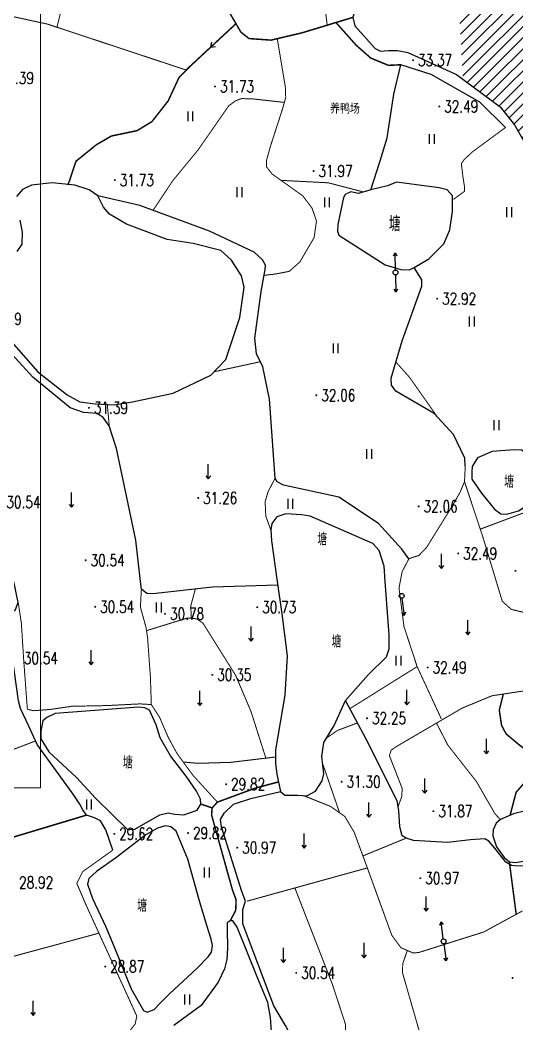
# Model space of a CAD drawing. Header units: millimetres. Extents: x -53295381 to 181933601, y -165 to 204541444.
# Drawn here: x 51604635 to 51705757, y 20910792 to 21114830 of the extents above; entities that cross this region are included whole.
import ezdxf
from ezdxf.enums import TextEntityAlignment as Align

# ---------------------------------------------------------------- set-up
doc = ezdxf.new("R2010")
doc.units = ezdxf.units.MM
doc.header["$LTSCALE"] = 1000
for name, color, linetype in [('PP-COM', 7, 'Continuous'), ('地形', 253, 'Continuous'), ('标注', 3, 'Continuous')]:
    doc.layers.add(name, color=color, linetype=linetype)
doc.layers.add('PUB_TITLE', color=7, linetype='Continuous', lineweight=20)
doc.styles.add('C', font='c.shx', dxfattribs={"width": 0.75, "height": 3, "bigfont": 'hzk.shx'})
doc.styles.add('HZ', font='rs.shx', dxfattribs={"width": 0.8, "bigfont": 'hztxt.shx'})
doc.styles.add('Style-方正细等线简体', font='txt.shx', dxfattribs={"bigfont": 'hztxt.shx'})
doc.styles.add('宋体', font='')
doc.styles.get('宋体').set_extended_font_data('宋体')
doc.linetypes.add('10421', pattern='A,2,[150,AAA.SHX,S=1,R=0,X=0,Y=1],1e-11', length=2)
doc.dimstyles.new('1', dxfattribs={"dimtxt": 1.5, "dimasz": 2, "dimexe": 1, "dimexo": 0.2, "dimgap": 0.5, "dimtad": 1, "dimdec": 1, "dimzin": 0, "dimdsep": 46, "dimtxsty": '宋体', "dimcen": 0.2, "dimclrd": 3, "dimclre": 3, "dimclrt": 3, "dimadec": 0, "dimazin": 0, "dimtfac": 1, "dimtdec": 1, "dimtofl": 0, "dimtmove": 2, "dimatfit": 3, "dimfxl": 0, "dimtolj": 1, "dimtzin": 0, "dimarcsym": 0})

# ---------------------------------------------------------------- blocks, each defined once
blk = doc.blocks.new('gc170')
at = {"linetype": 'Continuous'}
blk.add_circle((0, 0), 0.5, dxfattribs=at)
blk = doc.blocks.new('gc200')
at = {"const_width": 0.2}
blk.add_lwpolyline([(-0.1, 0, 1), (0.1, 0, 1)], format="xyb", close=True, dxfattribs=at)
blk = doc.blocks.new('gc013b')
at = {"linetype": 'Continuous'}
blk.add_line((0.5, 0), (4, 0), dxfattribs=at)
at = {"linetype": 'Continuous', "flags": 128}
blk.add_lwpolyline([(3.39, 0.35), (4, 0), (3.39, -0.35)], dxfattribs=at)
blk = doc.blocks.new('gc120')
for p, q in [((0, 0), (0, 3)), ((-0.5, 0.6), (0, 0)), ((0, 0), (0.5, 0.6))]:
    blk.add_line(p, q)
blk = doc.blocks.new('gc121')
for p, q in [((-0.5, -1), (-0.5, 1)), ((0.5, -1), (0.5, 1))]:
    blk.add_line(p, q)
blk = doc.blocks.new('gc086')
for p, q in [((0, 0), (7, 0)), ((7, 0), (6.18, 0.57)), ((7, 0), (6.18, -0.57))]:
    blk.add_line(p, q)
blk = doc.blocks.new('*D53')
at = {"color": 3, "lineweight": -2}
for start, end in [(39.44823, 48.89645), (341.10355, 350.55177)]:
    blk.add_arc((1344.22, 1910.56), 17, start, end, dxfattribs=at)
at = {"color": 3}
for points in [[(1357.73, 1921.63), (1356.96, 1921.1), (1358.94, 1919.06)], [(1360.52, 1907.81), (1361.45, 1907.74), (1361.22, 1910.56)]]:
    blk.add_solid(points, dxfattribs=at)
at = {"layer": 'Defpoints', "color": 0}
for p in [(1395.66, 1940.26), (1360.96, 1913.52), (1344.22, 1910.56), (1344.22, 1910.56), (1403.61, 1910.56)]:
    blk.add_point(p, dxfattribs=at)
at = {"color": 3, "insert": (1362.57, 1915.48), "char_height": 3, "attachment_point": 5, "rotation": 285, "style": 'HZ'}
blk.add_mtext('\\A1;α/3', dxfattribs=at)
blk = doc.blocks.new('*D54')
at = {"color": 3, "lineweight": -2}
blk.add_arc((1344.22, 1910.56), 28.56, 5.61939, 84.38061, dxfattribs=at)
at = {"color": 3}
for points in [[(1346.99, 1938.52), (1347.04, 1939.45), (1344.22, 1939.12)], [(1373.11, 1913.38), (1372.18, 1913.34), (1372.78, 1910.56)]]:
    blk.add_solid(points, dxfattribs=at)
at = {"layer": 'Defpoints', "color": 0}
for p in [(1344.22, 1969.96), (1368.95, 1924.84), (1344.22, 1910.56), (1344.22, 1910.56), (1403.61, 1910.56)]:
    blk.add_point(p, dxfattribs=at)
at = {"color": 3, "insert": (1365.83, 1932.17), "char_height": 3, "attachment_point": 5, "rotation": 315, "style": 'HZ'}
blk.add_mtext('\\A1;α', dxfattribs=at)
blk = doc.blocks.new('*D55')
at = {"color": 3, "lineweight": -2}
for start, end in [(69.4333, 78.8666), (11.1334, 20.5667)]:
    blk.add_arc((1344.22, 1910.56), 17.03, start, end, dxfattribs=at)
at = {"color": 3}
for points in [[(1350.4, 1926.93), (1350, 1926.08), (1352.73, 1925.31)], [(1359.74, 1916.35), (1360.58, 1916.74), (1358.96, 1919.08)]]:
    blk.add_solid(points, dxfattribs=at)
at = {"layer": 'Defpoints', "color": 0}
for p in [(1373.92, 1962), (1395.66, 1940.26), (1355.16, 1923.61), (1344.22, 1910.56), (1344.22, 1910.56)]:
    blk.add_point(p, dxfattribs=at)
at = {"color": 3, "insert": (1358.07, 1924.06), "char_height": 3, "attachment_point": 5, "rotation": 314.2422, "style": 'HZ'}
blk.add_mtext('\\A1;α/3', dxfattribs=at)
blk = doc.blocks.new('*D27')
at = {"color": 3, "lineweight": -2}
for start, end in [(99.4333, 108.8666), (41.1334, 50.5667)]:
    blk.add_arc((1344.22, 1910.56), 17.03, start, end, dxfattribs=at)
at = {"color": 3}
for points in [[(1341.39, 1927.83), (1341.47, 1926.89), (1344.22, 1927.59)], [(1354.77, 1923.33), (1355.3, 1924.1), (1352.73, 1925.31)]]:
    blk.add_solid(points, dxfattribs=at)
at = {"layer": 'Defpoints', "color": 0}
for p in [(1344.22, 1969.96), (1373.92, 1962), (1350.04, 1926.56), (1344.22, 1910.56), (1344.22, 1910.56)]:
    blk.add_point(p, dxfattribs=at)
at = {"color": 3, "insert": (1349.14, 1928.94), "char_height": 3, "attachment_point": 5, "rotation": 345, "style": 'HZ'}
blk.add_mtext('\\A1;α/3', dxfattribs=at)
blk = doc.blocks.new('*D35')
at = {"layer": 'Defpoints', "color": 0}
for p in [(1319.58, 1812.57), (1286.68, 1796.73), (1303.74, 1796.73), (1303.74, 1796.73), (1317.44, 1800.4)]:
    blk.add_point(p, dxfattribs=at)
at = {"layer": '标注', "color": 3, "lineweight": -2}
blk.add_line((1305.74, 1796.73), (1319.92, 1796.73), dxfattribs=at)
for start, end in [(56.3312, 67.66239), (337.33761, 348.6688)]:
    blk.add_arc((1303.74, 1796.73), 14.18, start, end, dxfattribs=at)
at = {"layer": '标注', "color": 3}
for points in [[(1311.9, 1808.89), (1311.3, 1808.17), (1313.77, 1806.76)], [(1317.18, 1793.99), (1318.11, 1793.9), (1317.92, 1796.73)]]:
    blk.add_solid(points, dxfattribs=at)
at = {"layer": '标注', "color": 3, "insert": (1318.69, 1802.92), "char_height": 3, "attachment_point": 5, "rotation": 292.5, "style": 'C'}
blk.add_mtext('\\A1;45°', dxfattribs=at)
blk = doc.blocks.new('伸缩缝')
for base, line1, line2, text, picture, middle in [((1350.04, 1926.56), ((1344.22, 1910.56), (1373.92, 1962)), ((1344.22, 1910.56), (1344.22, 1969.96)), 'α/3', '*D27', (1349.14, 1928.94)), ((1368.95, 1924.84), ((1344.22, 1910.56), (1403.61, 1910.56)), ((1344.22, 1910.56), (1344.22, 1969.96)), 'α', '*D54', (1365.83, 1932.17)), ((1355.16, 1923.61), ((1344.22, 1910.56), (1395.66, 1940.26)), ((1344.22, 1910.56), (1373.92, 1962)), 'α/3', '*D55', (1358.07, 1924.06)), ((1360.96, 1913.52), ((1344.22, 1910.56), (1403.61, 1910.56)), ((1344.22, 1910.56), (1395.66, 1940.26)), 'α/3', '*D53', (1362.57, 1915.48))]:
    dim = blk.add_angular_dim_2l(base=base, line1=line1, line2=line2, text=text, dimstyle='1', override={"dimexe": 4, "dimexo": 4, "dimtxsty": 'HZ', "dimdle": 4, "dimadec": 1})
    dim.commit()
    dim.dimension.update_dxf_attribs({"geometry": picture, "text_midpoint": middle, "dimtype": 130})
at = {"layer": '标注'}
dim = blk.add_angular_dim_2l(base=(1317.44, 1800.4), line1=((1286.68, 1796.73), (1303.74, 1796.73)), line2=((1319.58, 1812.57), (1303.74, 1796.73)), dimstyle='1', dxfattribs=at)
dim.commit()
dim.dimension.update_dxf_attribs({"geometry": '*D35', "text_midpoint": (1318.69, 1802.92), "dimtype": 130})

msp = doc.modelspace()

# ---------------------------------------------------------------- hatches: boundary and pattern name
at = {"layer": '地形'}
h = msp.add_hatch(dxfattribs=at)
h.set_pattern_fill('ANSI31', color=256, scale=500, style=0)
h.paths.add_polyline_path([(51693907.694, 21151785.658), (51694329.044, 21151928.226), (51695679.044, 21151918.226), (51697809.044, 21151318.226), (51698361.585, 21150935.888), (51700049.044, 21149768.226), (51703239.044, 21145828.226), (51707079.044, 21139998.226), (51709029.044, 21137698.226), (51710979.044, 21135398.226), (51713829.044, 21129798.226), (51715752.214, 21124669.773), (51717329.044, 21119128.226), (51718309.044, 21115178.226), (51718679.044, 21109388.226), (51718204.044, 21105728.226), (51717819.044, 21102448.226), (51717859.044, 21100698.226), (51718579.044, 21096288.226), (51718469.044, 21094668.226), (51718049.044, 21093438.226), (51714709.044, 21086538.226), (51713939.044, 21085928.226), (51712549.044, 21086048.226), (51711739.044, 21086308.226), (51710079.044, 21086878.226), (51708599.044, 21087893.226), (51707799.951, 21089005.262), (51706539.044, 21091208.226), (51704647.537, 21094200.892), (51702250.792, 21097130.997), (51701140.586, 21098224.588), (51699399.059, 21099485.302), (51697042.556, 21101191.205), (51696762.361, 21101353.196), (51694799.202, 21102461.958), (51692051.957, 21150996.622), (51692569.26, 21151264.367), (51693250.927, 21151563.433)])

# ---------------------------------------------------------------- linework, layer by layer
at = {"layer": 'PUB_TITLE'}
msp.add_lwpolyline([(51398808.075, 21255762.926), (51398808.075, 20958762.926), (51608808.075, 20958762.926), (51608808.075, 21255762.926)], close=True, dxfattribs=at)
at = {"layer": '地形', "linetype": 'Continuous', "flags": 128}
for points, const_width, elevation in [([(51657433.076, 21185782.845), (51660417.8, 21169588.514), (51661220.8, 21165615.514), (51665355.8, 21133361.514), (51666325.8, 21120195.514), (51667153.8, 21113797.514)], 200, 32638), ([(51613316.8, 21171645.514), (51614676.8, 21171066.514), (51614962.8, 21169843.514), (51614685.8, 21168273.514), (51613302.8, 21160423.514), (51613244.8, 21156463.514), (51615916.8, 21138448.514), (51616815.8, 21137520.514), (51619529.8, 21136008.514), (51634887.8, 21129285.514), (51642274.8, 21125064.514), (51644051.8, 21121840.514), (51649587.8, 21112365.514), (51651240.8, 21111071.514), (51655695.8, 21110753.514), (51662001.8, 21112234.514), (51672386.8, 21115384.514)], 300, 32029), ([(51612146.8, 21113371.514), (51617919.8, 21136906.514)], 200, 31623), ([(51587331.8, 21118984.514), (51610233.8, 21114004.514), (51638464.8, 21104667.514)], 200, 31775), ([(51614376.8, 21081272.514), (51616031.8, 21086147.514), (51620187.8, 21089505.514), (51623219.8, 21091262.514), (51628462.8, 21092360.514), (51631479.8, 21094195.514), (51634785.8, 21098413.514), (51636983.8, 21103154.514), (51639042.8, 21105257.514), (51648577.8, 21114093.514)], 300, 31558), ([(51668923.8, 21114334.514), (51673062.8, 21109687.514), (51676014.8, 21107105.514), (51679591.8, 21105631.514), (51682126.8, 21105747.514)], 300, 32485), ([(51656985.8, 21111055.514), (51658617.8, 21101243.514), (51658699.8, 21099050.514), (51657983.8, 21096566.514), (51655586.8, 21089164.514), (51654818.8, 21086430.514), (51654757.8, 21085037.514), (51655938.8, 21083533.514), (51662169.8, 21079101.514)], 200, 32614), ([(51658423.8, 21098092.514), (51652033.8, 21098804.514), (51649697.8, 21098873.514), (51648449.8, 21098384.514), (51647099.8, 21097399.514), (51640860.8, 21088433.514), (51635688.8, 21082149.514), (51631717.384, 21076174.506)], 200, 32216), ([(51692821.8, 21078370.514), (51695097.8, 21080036.514), (51695103.8, 21080833.514), (51694772.8, 21082927.514), (51694446.8, 21085620.514), (51694949.8, 21086413.514), (51696753.8, 21088091.514), (51703456.8, 21093019.514)], 200, 32889), ([(51657744.8, 21082249.514), (51667381.8, 21081754.514), (51674560.8, 21079879.514)], 200, 32365), ([(51654292.8, 21062946.514), (51656390.8, 21063181.514), (51659402.8, 21063749.514), (51661579.8, 21065664.514), (51664475.8, 21070614.514), (51664961.8, 21073986.514), (51664053.8, 21076620.514), (51662169.8, 21079101.514)], 200, 32365), ([(51644137.8, 21043349.514), (51653565.8, 21045398.514)], 200, 31434), ([(51681127.8, 21045310.514), (51683914.8, 21042194.514), (51689580.8, 21034133.514)], 200, 33270), ([(51622389.8, 21036672.514), (51622791.8, 21032376.514)], 200, 31434), ([(51695236.8, 21024148.514), (51695087.8, 21021008.514), (51694193.8, 21018882.514), (51692621.8, 21016099.514), (51687378.8, 21007666.514), (51685825.8, 21006025.514), (51683764.8, 21005346.514), (51682385.8, 21002704.514), (51682013.361, 21000737.514)], 200, 32746), ([(51655650.8, 21011251.514), (51654648.8, 21013981.514), (51654508.8, 21016936.514), (51655114.8, 21018972.514), (51656543.8, 21021710.514)], 200, 31222), ([(51695087.8, 21021008.514), (51698805.8, 21009804.514), (51701551.762, 21000737.514)], 200, 32794), ([(51698290.8, 21011356.514), (51708921.8, 21015345.514)], 200, 32794), ([(51682013.361, 21000737.514), (51681756.8, 20999382.514), (51682767.8, 20991556.514), (51685441.8, 20983417.514), (51690360.8, 20972811.514)], 200, 32746), ([(51701551.762, 21000737.514), (51702776.8, 20996692.514), (51704607.8, 20995042.514), (51708737.8, 20994067.514), (51710671.8, 20992892.514), (51712442.8, 20990577.514), (51713806.8, 20987899.514)], 200, 32794), ([(51629328.8, 20999175.514), (51629123.8, 20995513.514), (51630246.8, 20991495.514), (51630590.8, 20989299.514), (51631167.8, 20981195.514), (51631352.561, 20975702.043)], 200, 31032), ([(51639492.8, 20993231.514), (51639373.8, 20995720.514), (51640311.035, 20999207.476)], 200, 31079), ([(51604260.8, 20996459.514), (51604903.8, 20992211.514), (51605392.8, 20984537.514), (51606127.814, 20974743.012)], 200, 30793), ([(51630367.8, 20990721.514), (51638712.8, 20993303.514), (51640616.8, 20993128.514), (51641887.8, 20992202.514), (51648522.8, 20981615.514), (51651638.8, 20974278.514), (51654674.8, 20964771.514)], 200, 30793), ([(51671728.8, 20974850.514), (51685441.8, 20983417.514)], 200, 32175), ([(51681561.8, 20954973.514), (51682323.8, 20956999.514), (51682399.8, 20958664.514), (51679796.8, 20965326.514), (51680148.8, 20966415.514), (51681209.8, 20967158.514), (51694591.8, 20974977.514), (51700687.8, 20977493.514), (51706898.8, 20978435.514), (51710353.8, 20978609.514)], 200, 32175), ([(51704353.8, 20953171.514), (51705596.8, 20957889.514), (51707734.8, 20960329.514), (51709481.8, 20962156.514), (51710020.8, 20963004.514), (51709949.8, 20964433.514), (51708965.8, 20965450.514), (51706236.8, 20967496.514), (51703557.8, 20969731.514), (51702633.8, 20971461.514), (51702162.8, 20974563.514), (51702986.8, 20977841.514)], 300, 32556), ([(51606127.814, 20974743.012), (51607404.148, 20974453.688), (51610944.317, 20974731.138), (51615178.66, 20975355.315), (51622189.7, 20975494.006), (51629061.879, 20975840.734), (51631352.561, 20975702.043), (51633018.632, 20973135.987), (51634754.001, 20969113.609), (51636558.801, 20965784.686), (51639846.904, 20961300.569), (51644796.8, 20955874.514)], 200, 30793), ([(51673268.8, 20971962.514), (51669255.8, 20970456.514), (51667032.8, 20968933.514)], 200, 31555), ([(51689384.8, 20971934.514), (51691699.8, 20967457.514), (51697530.8, 20960026.514), (51701326.8, 20953438.514), (51702404.8, 20952325.514)], 200, 32556), ([(51607779.8, 20968301.514), (51600158.8, 20965391.514), (51575249.8, 20957958.514), (51537785.8, 20948363.514)], 200, 28888), ([(51666211.8, 20963702.514), (51669662.8, 20953701.514)], 200, 31794), ([(51647389.8, 20931738.514), (51648521.8, 20933862.514), (51648605.8, 20936003.514), (51647830.8, 20938111.514), (51643608.8, 20953275.514), (51643728.8, 20954701.514), (51644796.8, 20955874.514), (51652566.8, 20958741.514), (51657220.8, 20959974.514)], 300, 30222), ([(51662275.8, 20957213.514), (51667801.8, 20955008.514), (51670721.8, 20952958.514), (51672621.8, 20949783.514), (51675309.8, 20942501.514), (51680272.8, 20928847.514), (51682135.8, 20926293.514), (51684642.8, 20925203.514), (51685836.8, 20925326.514), (51699013.8, 20929482.514), (51706902.8, 20933776.514)], 200, 31174), ([(51643728.8, 20954701.514), (51641453.8, 20955454.514)], 300, 29888), ([(51542831.8, 20930648.514), (51618157.8, 20953230.514)], 300, 28888), ([(51674408.8, 20944941.514), (51683228.8, 20948556.514)], 200, 31460), ([(51623505.388, 20946118.638), (51617374.917, 20941732.923), (51616182.429, 20939350.207), (51617971.095, 20935180.452), (51628394.154, 20912389.733), (51628081.121, 20910811.41), (51626505.8, 20908811.514)], 200, 29460), ([(51650792.8, 20935727.514), (51675309.8, 20942501.514)], 200, 30936), ([(51705603.8, 20933069.514), (51704211.8, 20943724.514)], 300, 31460), ([(51660564.8, 20938426.514), (51668187.8, 20918864.514), (51670861.8, 20910725.514), (51670841.8, 20909535.514), (51670015.8, 20908644.514)], 200, 30936), ([(51620688.414, 20929238.85), (51548779.8, 20909772.514)], 200, 28888), ([(51683438.8, 20925726.514), (51682508.8, 20923002.514), (51682476.8, 20921145.514), (51689227.8, 20897702.514), (51689951.8, 20895452.514)], 200, 31222)]:
    msp.add_lwpolyline(points, dxfattribs=dict(at, const_width=const_width, elevation=elevation))
for points, elevation in [([(51685586.8, 21147742.514), (51684335.8, 21145424.514), (51683780.8, 21142182.514), (51682369.8, 21132402.514), (51680739.8, 21128415.514), (51672708.8, 21116598.514), (51672386.8, 21115384.514), (51672766.8, 21113652.514), (51676904.8, 21109021.514), (51678011.8, 21108498.514), (51679585.8, 21108677.514), (51681460.8, 21108650.514), (51683531.8, 21108215.514), (51693449.8, 21103754.514), (51702373.8, 21097175.514), (51705258.8, 21093527.514), (51708470.8, 21087996.514)], 33348), ([(51601377.8, 21051117.514), (51608250.8, 21043335.514), (51614224.8, 21038663.514), (51616773.8, 21037239.514), (51619911.8, 21036804.514), (51623816.8, 21036595.514), (51627544.8, 21037247.514), (51635819.8, 21039010.514), (51643459.8, 21042642.514), (51646515.8, 21045828.514), (51649377.8, 21054349.514), (51650244.8, 21060524.514), (51649712.8, 21062866.514), (51647669.8, 21066043.514), (51645462.8, 21067985.514), (51639863.8, 21069413.514), (51634587.8, 21070264.514), (51626299.8, 21073356.514), (51622854.8, 21075367.514), (51621640.8, 21076816.514), (51620440.8, 21079122.514), (51618697.8, 21080341.514), (51615757.8, 21081249.514), (51611143.8, 21081755.514), (51606941.8, 21081255.514), (51605115.8, 21080382.514), (51603899.8, 21078973.514)], 31225), ([(51669535.8, 21071099.514), (51678917.8, 21065085.514), (51682142.8, 21064125.514), (51683856.8, 21064049.514), (51684818.8, 21064556.514), (51687850.8, 21066313.514), (51690905.8, 21069356.514), (51692097.8, 21072193.514), (51692636.8, 21075897.514), (51692643.8, 21079088.514), (51691567.8, 21080296.514), (51689954.8, 21080752.514), (51681251.8, 21081851.514), (51679428.8, 21081121.514), (51676003.8, 21080337.514), (51673539.8, 21079554.514), (51672543.8, 21079809.514), (51671925.8, 21079915.514), (51670819.8, 21079362.514), (51670475.8, 21078749.514), (51669287.8, 21073294.514), (51669263.8, 21071914.514), (51669535.8, 21071099.514)], 32556), ([(51604580.8, 21074153.514), (51605063.8, 21071717.514), (51605022.8, 21069290.514), (51603995.8, 21067784.514)], 31225), ([(51698527.8, 21018665.514), (51701188.8, 21015429.514), (51702459.8, 21014504.514), (51703697.8, 21014435.514), (51706092.8, 21015109.514), (51709753.8, 21017427.514), (51710500.8, 21019319.514), (51710543.8, 21021841.514), (51709831.8, 21024805.514), (51708616.8, 21026255.514), (51706681.8, 21027383.514), (51705158.8, 21027504.514), (51700720.8, 21027150.514), (51697695.8, 21025821.514), (51696618.8, 21024125.514), (51696598.8, 21022982.514), (51696573.8, 21021507.514), (51698527.8, 21018665.514)], 33080), ([(51678965.808, 21000737.514), (51678734.8, 21003813.514), (51677740.8, 21007019.514), (51676430.8, 21008470.514), (51663704.8, 21014018.514), (51661897.8, 21014240.514), (51658755.8, 21014483.514), (51656886.8, 21013848.514), (51655863.8, 21012533.514), (51655650.8, 21011251.514), (51655802.8, 21008963.514)], 31365), ([(51655802.8, 21008963.514), (51656957.278, 21000737.514)], 31365), ([(51656957.278, 21000737.514), (51657885.8, 20994121.514), (51658979.8, 20985580.514), (51658510.8, 20977636.514), (51656653.8, 20966480.514), (51656608.8, 20963814.514), (51656903.8, 20961572.514), (51657606.8, 20958037.514), (51658499.8, 20957307.514), (51661072.8, 20957263.514), (51662977.8, 20957183.514), (51664756.8, 20958106.514), (51666125.8, 20960177.514), (51666483.8, 20961599.514), (51666020.8, 20965178.514), (51666448.8, 20967980.514), (51668556.8, 20971420.514), (51670835.8, 20976523.514), (51675451.8, 20981729.514), (51679231.8, 20985380.514), (51679736.8, 20987037.514), (51679783.8, 20989845.514), (51678965.808, 21000737.514)], 31365), ([(51610465.8, 20966121.514), (51616095.8, 20960883.514), (51620026.8, 20956627.514), (51623402.8, 20953332.514), (51626496.8, 20950328.514), (51627068.8, 20950318.514), (51628021.8, 20950349.514), (51633076.8, 20953310.514), (51634799.8, 20953710.514), (51636129.8, 20953449.514), (51637984.8, 20953275.514), (51640670.8, 20954229.514), (51641453.8, 20955454.514), (51641375.8, 20956503.514), (51640544.8, 20958088.514), (51638452.8, 20961171.514), (51635233.8, 20965272.514), (51633152.8, 20968973.514), (51632338.8, 20971558.514), (51631006.8, 20974533.514), (51630062.8, 20975072.514), (51628730.8, 20975190.514), (51611789.8, 20973906.514), (51610107.8, 20973078.514), (51609285.8, 20972378.514), (51608869.8, 20970338.514), (51608842.8, 20968766.514), (51610465.8, 20966121.514)], 29936), ([(51701594.8, 20946768.514), (51703178.8, 20944599.514), (51704211.8, 20943724.514), (51705449.8, 20943608.514), (51707073.8, 20943867.514), (51709348.8, 20945876.514), (51711646.8, 20949312.514), (51712109.8, 20951303.514), (51711470.8, 20952981.514), (51709965.8, 20954149.514), (51708060.8, 20954229.514), (51705044.8, 20953470.514), (51702404.8, 20952325.514), (51701533.8, 20951578.514), (51700939.8, 20950256.514), (51700822.8, 20949019.514), (51701594.8, 20946768.514)], 32032), ([(51619346.8, 20936261.514), (51622060.8, 20930502.514), (51623892.8, 20926091.514), (51627232.8, 20917892.514), (51629731.8, 20913517.514), (51630488.8, 20913172.514), (51631927.8, 20913718.514), (51633043.8, 20914889.514), (51635079.8, 20916902.514), (51640648.8, 20922140.514), (51642927.8, 20924434.514), (51643563.8, 20925376.514), (51643825.8, 20926753.514), (51643561.8, 20928042.514), (51642655.8, 20930819.514), (51641075.8, 20936035.514), (51638785.8, 20944310.514), (51636403.8, 20949969.514), (51635322.8, 20950844.514), (51634134.8, 20951055.514), (51632600.8, 20950557.514), (51630242.8, 20949216.514), (51624061.8, 20944466.514), (51620203.8, 20941769.514), (51618654.8, 20940367.514), (51618348.8, 20939182.514), (51619346.8, 20936261.514)], 29269), ([(51655775.8, 20909219.514), (51655634.8, 20912126.514), (51655066.8, 20915135.514), (51653052.8, 20920025.514), (51648797.8, 20930476.514), (51647960.8, 20931729.514), (51647389.8, 20931738.514), (51646810.8, 20931320.514), (51646786.8, 20929939.514), (51646865.8, 20926176.514), (51646731.8, 20923894.514), (51646222.8, 20921998.514), (51644937.8, 20919258.514), (51641473.8, 20914556.514), (51635922.8, 20910461.514)], 29984)]:
    msp.add_lwpolyline(points, dxfattribs=dict(at, elevation=elevation))
at = {"layer": '地形', "linetype": '10421', "flags": 128}
for points, elevation in [([(51676003.8, 21080337.514), (51677941.8, 21086248.514), (51679370.8, 21090869.514), (51680735.8, 21099773.514), (51682126.8, 21105747.514)], 33012), ([(51703456.8, 21093019.514), (51698226.8, 21098141.514), (51688326.8, 21103798.514), (51682126.8, 21105747.514)], 33261), ([(51683764.8, 21005346.514), (51682320.8, 21007275.514), (51677547.8, 21012498.514), (51669536.8, 21017871.514), (51658235.8, 21020300.514), (51656960.8, 21020989.514), (51656543.8, 21021710.514), (51655386.8, 21037774.514), (51654068.8, 21044367.514), (51652779.8, 21047008.514), (51652404.8, 21050204.514), (51653709.8, 21059656.514), (51654499.8, 21064118.514), (51654562.8, 21065021.514), (51654008.8, 21066078.514), (51652272.8, 21067678.514), (51643194.8, 21071927.514), (51629033.8, 21077167.514), (51620440.8, 21079122.514)], 32746), ([(51695236.8, 21024148.514), (51695121.8, 21025769.514), (51692868.8, 21030616.514), (51688889.8, 21034873.514), (51681103.8, 21039433.514), (51680217.8, 21040591.514), (51680146.8, 21042020.514), (51682420.8, 21049647.514), (51686421.8, 21060719.514), (51686396.8, 21062053.514), (51684818.8, 21064556.514)], 33127), ([(51629153.643, 21000737.514), (51628210.8, 21009145.514), (51624285.8, 21027780.514), (51622791.8, 21032376.514), (51621533.8, 21034063.514), (51620308.8, 21034893.514), (51617547.8, 21035084.514), (51614846.8, 21036034.514), (51607231.8, 21042258.514), (51596609.8, 21053816.514), (51588638.8, 21058760.514), (51587556.8, 21059540.514), (51586709.8, 21060221.514)], 31555), ([(51604753.8, 20974930.514), (51604302.8, 20976462.514), (51602309.8, 20991016.514), (51602441.8, 20993157.514), (51602986.8, 20994385.514), (51603712.8, 20995040.514), (51604260.8, 20996459.514), (51603339.229, 21000737.514)], 30558), ([(51657061.8, 20999995.514), (51643776.8, 20999597.514), (51631647.8, 20998232.514), (51630408.8, 20998253.514), (51629328.8, 20999175.514), (51629153.643, 21000737.514)], 31555), ([(51749781.8, 20907720.514), (51747418.8, 20914473.514), (51745896.8, 20917451.514), (51744906.8, 20918134.514), (51730169.8, 20917527.514), (51729598.8, 20917585.514), (51729271.8, 20917970.514), (51726100.8, 20927642.514), (51723408.8, 20940352.514), (51722523.8, 20941557.514), (51721293.8, 20942102.514), (51711681.8, 20942979.514), (51705912.8, 20942839.514), (51704628.8, 20943004.514), (51703495.8, 20943641.514), (51701256.8, 20946489.514), (51700041.8, 20947937.514), (51699191.8, 20948381.514), (51696329.8, 20948239.514), (51691648.8, 20947651.514), (51684697.8, 20948055.514), (51683228.8, 20948556.514), (51682379.8, 20949047.514), (51681933.8, 20950863.514), (51681703.8, 20954152.514), (51681356.8, 20956158.514), (51675038.8, 20968643.514), (51670835.8, 20976523.514)], 32794), ([(51623505.388, 20946118.638), (51622110.8, 20950259.514), (51620997.8, 20952040.514), (51619816.8, 20952678.514), (51618157.8, 20953230.514), (51617414.8, 20954339.514), (51616814.8, 20955491.514), (51615417.8, 20957466.514), (51608107.8, 20967589.514), (51606406.8, 20971284.514), (51604753.8, 20974930.514)], 29460), ([(51656628.8, 20965005.514), (51647554.8, 20963921.514), (51640783.8, 20963702.514), (51637863.745, 20964005.081)], 31222), ([(51649993.167, 20931114.444), (51650001.8, 20934027.514), (51650507.8, 20935732.514), (51649777.8, 20937697.514), (51645616.8, 20950860.514), (51645451.8, 20952340.514), (51646141.8, 20953661.514), (51648077.8, 20955437.514), (51651576.8, 20956615.514), (51657606.8, 20958037.514)], 30746), ([(51660549.8, 20906901.514), (51658656.8, 20910456.514), (51656293.8, 20914448.514), (51649993.167, 20931114.444)], 30555)]:
    msp.add_lwpolyline(points, dxfattribs=dict(at, elevation=elevation))

# ---------------------------------------------------------------- block references
at = {"layer": 'PP-COM', "xscale": 321.4285737276077, "yscale": 321.4285712242126, "zscale": 321.4285714284524}
msp.add_blockref('伸缩缝', (51796714.498, 20476148.395), dxfattribs=at)
at = {"layer": '地形', "linetype": 'Continuous'}
for name, p, xscale, yscale, zscale, rotation in [('gc086', (51648577.8, 21114093.514, 31558), 1000, 1000, 1000, 222.8209983332775), ('gc013b', (51681036.177, 21063525.6), 999.9999999999999, 999.9999999999999, 999.9999999999999, 91.32809938111166), ('gc013b', (51681036.177, 21063525.6), 999.9999999999999, 999.9999999999999, 999.9999999999999, 271.1036206628847), ('gc013b', (51682302.29, 20997801.967), 1000, 1000, 1000, 276.9246913109346), ('gc013b', (51690831.465, 20927574.428), 999.9999999999999, 999.9999999999999, 999.9999999999999, 96.92469131093456), ('gc013b', (51690831.465, 20927574.428), 1000, 1000, 1000, 277.0895681021185)]:
    msp.add_blockref(name, p, dxfattribs=dict(at, xscale=xscale, yscale=yscale, zscale=zscale, rotation=rotation))
at = {"layer": '地形', "linetype": 'Continuous', "xscale": 1000, "yscale": 1000}
for name, p, zscale in [('gc200', (51684624.068, 21106675.014, 33367), 202101000), ('gc200', (51644313.765, 21101332.241, 31727), 202101000), ('gc121', (51639319.307, 21095255.655), 1000), ('gc200', (51689949.995, 21097272.67, 32487), 202101000), ('gc121', (51688475.292, 21090648.104), 1000), ('gc200', (51664372.114, 21084137.905, 31967), 202101000), ('gc200', (51623925.825, 21082300.991, 31727), 202101000), ('gc121', (51649329.344, 21079860.521), 1000), ('gc121', (51667135.984, 21077769.95), 1000), ('gc121', (51704184.154, 21075802.539), 1000), ('gc170', (51681036.177, 21063525.6, 36000), 171300000), ('gc170', (51681036.177, 21063525.6), 1000), ('gc200', (51689524.214, 21058191.616, 32917), 202101000), ('gc121', (51696620.356, 21053576.469), 1000), ('gc121', (51668898.15, 21048113.19), 1000), ('gc200', (51664932.173, 21038564.662, 32057), 202101000), ('gc200', (51618659.346, 21036016.811, 31387), 202101000), ('gc121', (51701634.461, 21032490.856), 1000), ('gc121', (51675695.411, 21026635.762), 1000), ('gc120', (51642933.23, 21021597.078), 1000), ('gc120', (51615105.473, 21015796.614), 1000), ('gc200', (51640890.791, 21017690.639, 31257), 202101000), ('gc121', (51659675.424, 21016492.397), 1000), ('gc200', (51685756.758, 21015977.748, 32057), 202101000), ('gc120', (51690393.081, 21003345.969), 1000), ('gc200', (51693791.548, 21006414.272, 32487), 202101000), ('gc200', (51617989.912, 21005034.389, 30537), 202101000), ('gc200', (51705455.733, 21002883.998, 32867), 202101000), ('gc170', (51682302.29, 20997801.967, 35679), 171300000), ('gc170', (51682302.29, 20997801.967), 1000), ('gc200', (51619926.192, 20995574.428, 30537), 202101000), ('gc121', (51632933.618, 20995433.027), 1000), ('gc200', (51652904.951, 20995491.42, 30727), 202101000), ('gc200', (51634152.022, 20994142.787, 30777), 202101000), ('gc120', (51651646.046, 20988565.927), 1000), ('gc120', (51695761.364, 20989880.457), 1000), ('gc120', (51619105.561, 20983775.561), 1000), ('gc121', (51681668.409, 20984638.299), 1000), ('gc200', (51687583.296, 20983238.491, 32487), 202101000), ('gc200', (51643759.077, 20981744.35, 30347), 202101000), ('gc120', (51641225.895, 20975486.021), 1000), ('gc120', (51683366.532, 20975668.843), 1000), ('gc200', (51675254.927, 20972925.991, 32247), 202101000), ('gc120', (51699548.084, 20965713.239), 1000), ('gc200', (51646574.385, 20959509.975, 29817), 202101000), ('gc200', (51670079.024, 20960015.834, 31297), 202101000), ('gc120', (51686981.608, 20957673.675), 1000), ('gc121', (51618708.806, 20955391.294), 1000), ('gc120', (51675627.698, 20952827.906), 1000), ('gc200', (51688755.171, 20954033.412, 31867), 202101000), ('gc200', (51623812.544, 20949421.108, 29617), 202101000), ('gc200', (51638828.169, 20949594.936, 29817), 202101000), ('gc120', (51662459.901, 20946526.199), 1000), ('gc200', (51648833.662, 20946616.42, 30967), 202101000), ('gc121', (51642681.941, 20941565.545), 1000), ('gc200', (51686093.062, 20940414.272, 30967), 202101000), ('gc120', (51687288.843, 20933706.666), 1000), ('gc120', (51658222.78, 20923253.386), 1000), ('gc120', (51674636.448, 20924257.335), 1000), ('gc170', (51690831.465, 20927574.428, 35679), 171300000), ('gc170', (51690831.465, 20927574.428), 1000), ('gc200', (51621972.212, 20922457.241, 28867), 202101000), ('gc200', (51660840.498, 20921178.92, 30537), 202101000), ('gc200', (51704860.029, 20920146.694, 31007), 202101000), ('gc121', (51638671.151, 20915758.972), 1000), ('gc120', (51607299.836, 20912484.884), 1000)]:
    msp.add_blockref(name, p, dxfattribs=dict(at, zscale=zscale))

# ---------------------------------------------------------------- texts
at = {"layer": '地形', "style": 'HZ', "width": 0.75}
for s, p in [('33.37', (51685623.8, 21105474.514, 31189)), ('31.39', (51600530.8, 21101839.514, 31189)), ('31.73', (51645313.8, 21100132.514, 31653)), ('32.49', (51690949.8, 21096072.514, 31653)), ('31.73', (51624925.8, 21081100.514, 31653)), ('31.97', (51665371.8, 21082937.514, 31653)), ('32.92', (51690523.8, 21056991.514, 31653)), ('31.39', (51598043.8, 21052894.514, 31434)), ('32.06', (51665931.8, 21037364.514, 31653)), ('31.39', (51619659.8, 21034816.514, 31434)), ('30.54', (51601842.8, 21015646.514, 37453)), ('31.26', (51641890.8, 21016490.514, 37453)), ('32.06', (51686756.8, 21014777.514, 31653)), ('30.54', (51618989.8, 21003834.514, 37453)), ('32.49', (51694791.8, 21005214.514, 31653)), ('30.54', (51620925.8, 20994374.514, 29243)), ('30.73', (51653904.8, 20994291.514, 29243)), ('30.78', (51635151.8, 20992942.514, 29243)), ('30.54', (51605402.8, 20983925.514, 33183)), ('32.49', (51688582.8, 20982038.514, 31434)), ('30.35', (51644758.8, 20980544.514, 29243)), ('32.25', (51676254.8, 20971725.514, 31434)), ('31.30', (51671078.8, 20958815.514, 31434)), ('29.82', (51647574.8, 20958309.514, 29243)), ('31.87', (51689754.8, 20952833.514, 31434)), ('29.82', (51639827.8, 20948394.514, 29243)), ('29.62', (51624812.8, 20948221.514, 30244)), ('30.97', (51649833.8, 20945416.514, 29243)), ('28.92', (51604436.8, 20938330.514, 33183)), ('30.97', (51687092.8, 20939214.514, 29243)), ('28.87', (51622971.8, 20921257.514, 33183)), ('30.54', (51661840.8, 20919978.514, 29243))]:
    msp.add_text(s, height=2400, dxfattribs=at).set_placement(p)
at = {"layer": '地形', "linetype": 'Continuous', "lineweight": 0, "style": 'Style-方正细等线简体'}
msp.add_text('养鸭场', height=1924.9969, dxfattribs=at).set_placement((51670754.258, 21096785.465), align=Align.MIDDLE_CENTER)
at = {"layer": '地形', "linetype": 'Continuous', "style": 'Style-方正细等线简体', "width": 0.8}
for height, p in [(3000, (51680895.058, 21073581.29)), (2500, (51704156.135, 21021164.155)), (2500, (51666135.729, 21009449.495)), (2500, (51669019.379, 20988675.893)), (2500, (51626561.256, 20964091.066)), (2500, (51629476.003, 20934970.54))]:
    msp.add_text('塘', height=height, dxfattribs=at).set_placement(p, align=Align.MIDDLE)

doc.saveas('drawing.dxf')
